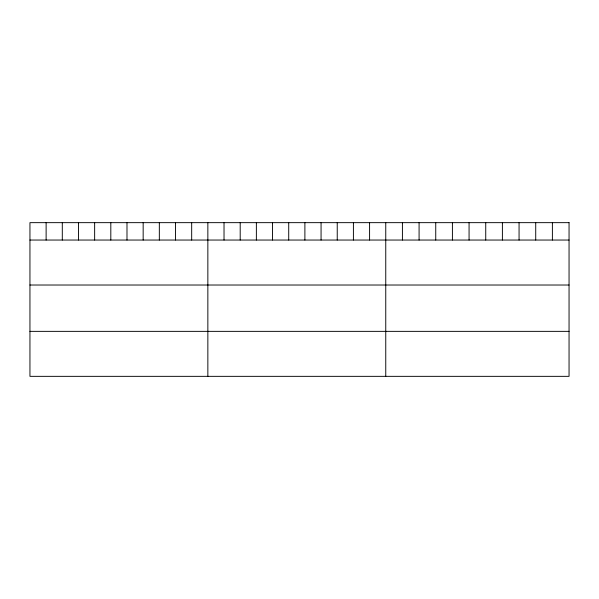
<?xml version="1.0" encoding="UTF-8"?>
<svg xmlns="http://www.w3.org/2000/svg" width="599" height="599" viewBox="0 0 599 599"><rect width="100%" height="100%" fill="white"/><g stroke="black" fill="none" stroke-linecap="round" stroke-linejoin="round"><path stroke-width="0.9" d="M29.95 240.042L569.05 240.042M29.95 285.019L569.05 285.019M29.95 331.359L569.05 331.359M552.39 222.656L552.39 240.042M535.723 222.656L535.723 240.042M519.063 222.656L519.063 240.042M502.396 222.656L502.396 240.042M485.737 222.656L485.737 240.042M469.069 222.656L469.069 240.042M452.41 222.656L452.41 240.042M435.743 222.656L435.743 240.042M419.083 222.656L419.083 240.042M402.416 222.656L402.416 240.042M385.756 222.656L385.756 376.344M369.583 222.656L369.583 240.042M353.41 222.656L353.41 240.042M337.237 222.656L337.237 240.042M321.064 222.656L321.064 240.042M304.891 222.656L304.891 240.042M288.718 222.656L288.718 240.042M272.545 222.656L272.545 240.042M256.372 222.656L256.372 240.042M240.199 222.656L240.199 240.042M224.026 222.656L224.026 240.042M207.853 222.656L207.853 376.344M191.68 222.656L191.68 240.042M175.507 222.656L175.507 240.042M159.334 222.656L159.334 240.042M143.161 222.656L143.161 240.042M126.988 222.656L126.988 240.042M110.815 222.656L110.815 240.042M94.642 222.656L94.642 240.042M78.469 222.656L78.469 240.042M62.296 222.656L62.296 240.042M46.123 222.656L46.123 240.042M569.05 222.656L29.95 222.656L29.95 376.344L569.05 376.344L569.05 222.656"/></g></svg>
